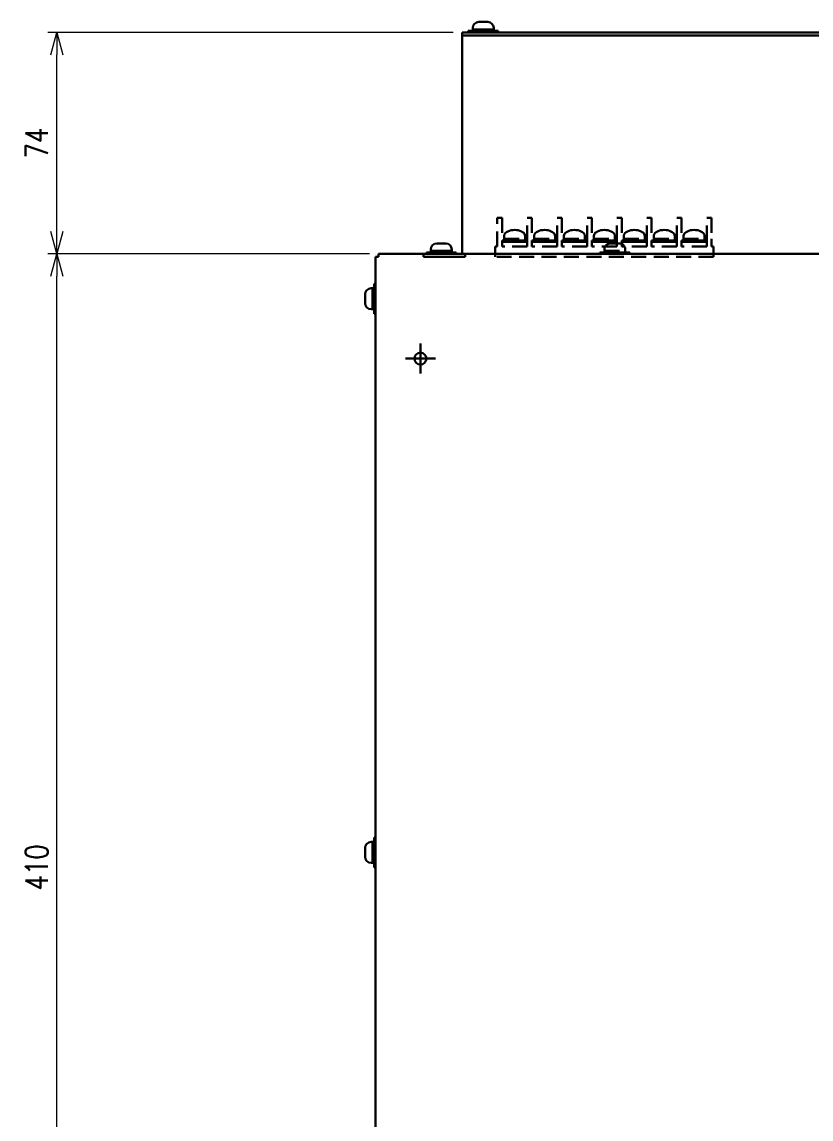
# Model space of a CAD drawing. Header units: millimetres. Extents: x -54 to 1098, y 71 to 805.
# Drawn here: x -53.7 to 210.1, y 438.1 to 804.7 of the extents above; entities that cross this region are included whole.
import ezdxf

# ---------------------------------------------------------------- set-up
doc = ezdxf.new("R2010")
doc.units = ezdxf.units.MM
doc.linetypes.add('HIDDEN', pattern=[0.375, 0.25, -0.125])
doc.layers.get('0').update_dxf_attribs({"color": 5, "lineweight": 30})
doc.layers.get('Defpoints').update_dxf_attribs({"lineweight": 9})
doc.layers.add('2KD_寸法１', color=7, linetype='Continuous', lineweight=15)
doc.layers.add('2KD_寸法１ @ 3', color=7, linetype='Continuous', lineweight=15)
doc.styles.get("Standard").update_dxf_attribs({"font": 'simplex.shx', "width": 0.8, "bigfont": 'extfont.shx'})
doc.dimstyles.new('KD-STD', dxfattribs={"dimscale": 0, "dimtxt": 2.5, "dimasz": 2.5, "dimexe": 1, "dimexo": 1, "dimgap": 1, "dimtad": 1, "dimdsep": 46, "dimtxsty": 'Standard', "dimblk": 'OPEN30', "dimcen": 0, "dimadec": 0, "dimazin": 0, "dimtfac": 1, "dimtmove": 0, "dimatfit": 3, "dimldrblk": 'OPEN30', "dimfxl": 1, "dimtolj": 1, "dimtzin": 0, "dimlwd": 15, "dimlwe": 15, "dimarcsym": 0})

# ---------------------------------------------------------------- blocks, each defined once
blk = doc.blocks.new('_Open30')
at = {"lineweight": -2}
for p, q in [((-1, 0.268), (0, 0)), ((0, 0), (-1, -0.268)), ((0, 0), (-1, 0))]:
    blk.add_line(p, q, dxfattribs=at)
blk = doc.blocks.new('*D11')
at = {"layer": '2KD_寸法１', "color": 0, "lineweight": 15}
for p, q in [((62.48, 727.16), (-45.03, 727.16)), ((-42.03, 324.66), (-42.03, 719.66)), ((30.48, 317.16), (-45.03, 317.16))]:
    blk.add_line(p, q, dxfattribs=at)
at = {"layer": 'Defpoints', "color": 0}
for p in [(-42.03, 727.16), (65.48, 727.16), (33.48, 317.16)]:
    blk.add_point(p, dxfattribs=at)
at = {"layer": '2KD_寸法１', "color": 0, "lineweight": 15, "xscale": 7.5, "yscale": 7.5, "zscale": 7.5}
for p, rotation in [((-42.03, 727.16), 90), ((-42.03, 317.16), 270)]:
    blk.add_blockref('_Open30', p, dxfattribs=dict(at, rotation=rotation))
at = {"layer": '2KD_寸法１', "color": 0, "insert": (-48.78, 522.16), "char_height": 7.5, "attachment_point": 5, "rotation": 90}
blk.add_mtext('\\A1;410', dxfattribs=at)
blk = doc.blocks.new('*D12')
at = {"layer": '2KD_寸法１', "color": 0, "lineweight": 15}
for p, q in [((90.48, 801.16), (-45.03, 801.16)), ((-42.03, 734.66), (-42.03, 793.66)), ((62.48, 727.16), (-45.03, 727.16))]:
    blk.add_line(p, q, dxfattribs=at)
at = {"layer": 'Defpoints', "color": 0}
for p in [(-42.03, 801.16), (93.48, 801.16), (65.48, 727.16)]:
    blk.add_point(p, dxfattribs=at)
at = {"layer": '2KD_寸法１', "color": 0, "lineweight": 15, "xscale": 7.5, "yscale": 7.5, "zscale": 7.5}
for p, rotation in [((-42.03, 801.16), 90), ((-42.03, 727.16), 270)]:
    blk.add_blockref('_Open30', p, dxfattribs=dict(at, rotation=rotation))
at = {"layer": '2KD_寸法１', "color": 0, "insert": (-48.78, 764.16), "char_height": 7.5, "attachment_point": 5, "rotation": 90}
blk.add_mtext('\\A1;74', dxfattribs=at)

msp = doc.modelspace()

# ---------------------------------------------------------------- linework, layer by layer
for p, q in [((98.983, 804.661), (101.983, 804.661)), ((93.483, 801.161), (399.483, 801.161)), ((93.483, 800.161), (93.483, 801.161)), ((93.483, 727.161), (93.483, 800.161)), ((93.483, 800.161), (105.483, 800.161)), ((399.483, 800.161), (93.483, 800.161)), ((95.483, 801.161), (95.483, 801.661)), ((95.483, 801.661), (105.483, 801.661)), ((105.483, 801.161), (95.483, 801.161)), ((96.983, 802.661), (96.983, 802.161)), ((96.983, 801.661), (96.983, 802.161)), ((96.983, 802.161), (103.983, 802.161)), ((103.983, 801.661), (96.983, 801.661)), ((103.983, 802.661), (103.983, 802.161)), ((103.983, 802.161), (103.983, 801.661)), ((105.483, 801.661), (105.483, 801.161)), ((84.983, 730.661), (87.983, 730.661)), ((64.483, 726.161), (65.483, 726.161)), ((64.483, 317.161), (64.483, 726.161)), ((65.483, 727.161), (483.483, 727.161)), ((65.483, 726.161), (65.483, 727.161)), ((80.483, 726.161), (80.483, 727.161)), ((93.483, 727.161), (80.483, 727.161)), ((93.483, 726.161), (80.483, 726.161)), ((81.483, 727.161), (81.483, 727.661)), ((81.483, 727.661), (91.483, 727.661)), ((91.483, 727.161), (81.483, 727.161)), ((82.983, 728.661), (82.983, 728.161)), ((82.983, 727.661), (82.983, 728.161)), ((82.983, 728.161), (89.983, 728.161)), ((89.983, 727.661), (82.983, 727.661)), ((89.983, 728.661), (89.983, 728.161)), ((89.983, 728.161), (89.983, 727.661)), ((91.483, 727.661), (91.483, 727.161)), ((93.483, 726.161), (94.483, 726.161)), ((94.483, 726.161), (94.483, 727.161)), ((62.983, 715.661), (63.483, 715.661)), ((63.483, 708.661), (63.483, 715.661)), ((63.483, 715.661), (63.983, 715.661)), ((63.983, 707.161), (63.983, 717.161)), ((63.983, 717.161), (64.483, 717.161)), ((63.983, 715.661), (63.983, 708.661)), ((64.483, 717.161), (64.483, 707.161)), ((60.983, 710.661), (60.983, 713.661)), ((62.983, 708.661), (63.483, 708.661)), ((63.983, 708.661), (63.483, 708.661)), ((64.483, 707.161), (63.983, 707.161)), ((79.483, 697.161), (79.483, 687.161)), ((74.483, 692.161), (84.483, 692.161)), ((63.983, 522.161), (63.983, 532.161)), ((63.983, 532.161), (64.483, 532.161)), ((64.483, 532.161), (64.483, 522.161)), ((60.983, 525.661), (60.983, 528.661)), ((62.983, 530.661), (63.483, 530.661)), ((63.483, 523.661), (63.483, 530.661)), ((63.483, 530.661), (63.983, 530.661)), ((63.983, 530.661), (63.983, 523.661)), ((62.983, 523.661), (63.483, 523.661)), ((63.983, 523.661), (63.483, 523.661)), ((64.483, 522.161), (63.983, 522.161))]:
    msp.add_line(p, q)
at = {"linetype": 'HIDDEN', "ltscale": 20}
for p, q in [((106.783, 731.661), (115.183, 731.661)), ((106.783, 731.161), (106.783, 731.661)), ((115.183, 731.161), (106.783, 731.161)), ((106.783, 731.161), (115.183, 731.161)), ((106.783, 729.661), (106.783, 731.161)), ((115.183, 729.661), (106.783, 729.661)), ((107.483, 732.161), (114.483, 732.161)), ((107.483, 731.661), (107.483, 732.161)), ((114.483, 731.661), (107.483, 731.661)), ((114.483, 732.161), (114.483, 731.661)), ((115.183, 731.661), (115.183, 731.161)), ((115.183, 731.161), (115.183, 729.661)), ((116.783, 731.661), (125.183, 731.661)), ((116.783, 731.161), (116.783, 731.661)), ((125.183, 731.161), (116.783, 731.161)), ((116.783, 731.161), (125.183, 731.161)), ((116.783, 729.661), (116.783, 731.161)), ((125.183, 729.661), (116.783, 729.661)), ((117.483, 732.161), (124.483, 732.161)), ((117.483, 731.661), (117.483, 732.161)), ((124.483, 731.661), (117.483, 731.661)), ((124.483, 732.161), (124.483, 731.661)), ((125.183, 731.661), (125.183, 731.161)), ((125.183, 731.161), (125.183, 729.661)), ((126.783, 731.661), (135.183, 731.661)), ((126.783, 731.161), (126.783, 731.661)), ((135.183, 731.161), (126.783, 731.161)), ((126.783, 731.161), (135.183, 731.161)), ((126.783, 729.661), (126.783, 731.161)), ((135.183, 729.661), (126.783, 729.661)), ((127.483, 732.161), (134.483, 732.161)), ((127.483, 731.661), (127.483, 732.161)), ((134.483, 731.661), (127.483, 731.661)), ((134.483, 732.161), (134.483, 731.661)), ((135.183, 731.661), (135.183, 731.161)), ((135.183, 731.161), (135.183, 729.661)), ((136.783, 731.661), (145.183, 731.661)), ((136.783, 731.161), (136.783, 731.661)), ((145.183, 731.161), (136.783, 731.161)), ((136.783, 731.161), (145.183, 731.161)), ((136.783, 729.661), (136.783, 731.161)), ((145.183, 729.661), (136.783, 729.661)), ((137.483, 732.161), (144.483, 732.161)), ((137.483, 731.661), (137.483, 732.161)), ((144.483, 731.661), (137.483, 731.661)), ((142.983, 730.661), (145.983, 730.661)), ((144.483, 732.161), (144.483, 731.661)), ((145.183, 731.661), (145.183, 731.161)), ((145.183, 731.161), (145.183, 729.661)), ((146.783, 731.661), (155.183, 731.661)), ((146.783, 731.161), (146.783, 731.661)), ((155.183, 731.161), (146.783, 731.161)), ((146.783, 731.161), (155.183, 731.161)), ((146.783, 729.661), (146.783, 731.161)), ((155.183, 729.661), (146.783, 729.661)), ((147.483, 732.161), (154.483, 732.161)), ((147.483, 731.661), (147.483, 732.161)), ((154.483, 731.661), (147.483, 731.661)), ((154.483, 732.161), (154.483, 731.661)), ((155.183, 731.661), (155.183, 731.161)), ((155.183, 731.161), (155.183, 729.661)), ((156.783, 731.661), (165.183, 731.661)), ((156.783, 731.161), (156.783, 731.661)), ((165.183, 731.161), (156.783, 731.161)), ((156.783, 731.161), (165.183, 731.161)), ((156.783, 729.661), (156.783, 731.161)), ((165.183, 729.661), (156.783, 729.661)), ((157.483, 732.161), (164.483, 732.161)), ((157.483, 731.661), (157.483, 732.161)), ((164.483, 731.661), (157.483, 731.661)), ((164.483, 732.161), (164.483, 731.661)), ((165.183, 731.661), (165.183, 731.161)), ((165.183, 731.161), (165.183, 729.661)), ((166.783, 731.661), (175.183, 731.661)), ((166.783, 731.161), (166.783, 731.661)), ((175.183, 731.161), (166.783, 731.161)), ((166.783, 731.161), (175.183, 731.161)), ((166.783, 729.661), (166.783, 731.161)), ((175.183, 729.661), (166.783, 729.661)), ((167.483, 732.161), (174.483, 732.161)), ((167.483, 731.661), (167.483, 732.161)), ((174.483, 731.661), (167.483, 731.661)), ((174.483, 732.161), (174.483, 731.661)), ((175.183, 731.661), (175.183, 731.161)), ((175.183, 731.161), (175.183, 729.661)), ((139.483, 727.161), (139.483, 727.661)), ((139.483, 727.661), (149.483, 727.661)), ((149.483, 727.161), (139.483, 727.161)), ((140.983, 728.661), (140.983, 728.161)), ((140.983, 727.661), (140.983, 728.161)), ((140.983, 728.161), (147.983, 728.161)), ((147.983, 727.661), (140.983, 727.661)), ((147.983, 728.661), (147.983, 728.161)), ((147.983, 728.161), (147.983, 727.661)), ((149.483, 727.661), (149.483, 727.161))]:
    msp.add_line(p, q, dxfattribs=at)
for points in [[(176.783, 732.161), (176.783, 729.661), (177.483, 729.661), (177.483, 726.161), (104.483, 726.161), (104.483, 729.661), (105.183, 729.661), (105.183, 739.161), (106.783, 739.161), (106.783, 731.661)], [(106.783, 731.661), (115.183, 731.661), (115.183, 739.161), (116.783, 739.161), (116.783, 731.661)], [(116.783, 731.661), (125.183, 731.661), (125.183, 739.161), (126.783, 739.161), (126.783, 731.661)], [(126.783, 731.661), (135.183, 731.661), (135.183, 739.161), (136.783, 739.161), (136.783, 731.661)], [(136.783, 731.661), (145.183, 731.661), (145.183, 739.161), (146.783, 739.161), (146.783, 731.661)], [(146.783, 731.661), (155.183, 731.661), (155.183, 739.161), (156.783, 739.161), (156.783, 731.661)], [(156.783, 731.661), (165.183, 731.661), (165.183, 739.161), (166.783, 739.161), (166.783, 731.661)], [(166.783, 731.661), (175.183, 731.661), (175.183, 739.161), (176.783, 739.161), (176.783, 731.661)], [(114.483, 733.161), (114.43, 733.508), (114.272, 733.845), (114.014, 734.161), (113.664, 734.446), (113.233, 734.693), (112.733, 734.893), (112.18, 735.04), (111.591, 735.13), (110.983, 735.161), (110.375, 735.13), (109.786, 735.04), (109.233, 734.893), (108.733, 734.693), (108.302, 734.446), (107.952, 734.161), (107.694, 733.845), (107.536, 733.508), (107.483, 733.161)], [(124.483, 733.161), (124.43, 733.508), (124.272, 733.845), (124.014, 734.161), (123.664, 734.446), (123.233, 734.693), (122.733, 734.893), (122.18, 735.04), (121.591, 735.13), (120.983, 735.161), (120.375, 735.13), (119.786, 735.04), (119.233, 734.893), (118.733, 734.693), (118.302, 734.446), (117.952, 734.161), (117.694, 733.845), (117.536, 733.508), (117.483, 733.161)], [(134.483, 733.161), (134.43, 733.508), (134.272, 733.845), (134.014, 734.161), (133.664, 734.446), (133.233, 734.693), (132.733, 734.893), (132.18, 735.04), (131.591, 735.13), (130.983, 735.161), (130.375, 735.13), (129.786, 735.04), (129.233, 734.893), (128.733, 734.693), (128.302, 734.446), (127.952, 734.161), (127.694, 733.845), (127.536, 733.508), (127.483, 733.161)], [(144.483, 733.161), (144.43, 733.508), (144.272, 733.845), (144.014, 734.161), (143.664, 734.446), (143.233, 734.693), (142.733, 734.893), (142.18, 735.04), (141.591, 735.13), (140.983, 735.161), (140.375, 735.13), (139.786, 735.04), (139.233, 734.893), (138.733, 734.693), (138.302, 734.446), (137.952, 734.161), (137.694, 733.845), (137.536, 733.508), (137.483, 733.161)], [(154.483, 733.161), (154.43, 733.508), (154.272, 733.845), (154.014, 734.161), (153.664, 734.446), (153.233, 734.693), (152.733, 734.893), (152.18, 735.04), (151.591, 735.13), (150.983, 735.161), (150.375, 735.13), (149.786, 735.04), (149.233, 734.893), (148.733, 734.693), (148.302, 734.446), (147.952, 734.161), (147.694, 733.845), (147.536, 733.508), (147.483, 733.161)], [(164.483, 733.161), (164.43, 733.508), (164.272, 733.845), (164.014, 734.161), (163.664, 734.446), (163.233, 734.693), (162.733, 734.893), (162.18, 735.04), (161.591, 735.13), (160.983, 735.161), (160.375, 735.13), (159.786, 735.04), (159.233, 734.893), (158.733, 734.693), (158.302, 734.446), (157.952, 734.161), (157.694, 733.845), (157.536, 733.508), (157.483, 733.161)], [(174.483, 733.161), (174.43, 733.508), (174.272, 733.845), (174.014, 734.161), (173.664, 734.446), (173.233, 734.693), (172.733, 734.893), (172.18, 735.04), (171.591, 735.13), (170.983, 735.161), (170.375, 735.13), (169.786, 735.04), (169.233, 734.893), (168.733, 734.693), (168.302, 734.446), (167.952, 734.161), (167.694, 733.845), (167.536, 733.508), (167.483, 733.161)], [(107.483, 733.161), (107.483, 732.161), (114.483, 732.161), (114.483, 733.161)], [(117.483, 733.161), (117.483, 732.161), (124.483, 732.161), (124.483, 733.161)], [(127.483, 733.161), (127.483, 732.161), (134.483, 732.161), (134.483, 733.161)], [(137.483, 733.161), (137.483, 732.161), (144.483, 732.161), (144.483, 733.161)], [(147.483, 733.161), (147.483, 732.161), (154.483, 732.161), (154.483, 733.161)], [(157.483, 733.161), (157.483, 732.161), (164.483, 732.161), (164.483, 733.161)], [(167.483, 733.161), (167.483, 732.161), (174.483, 732.161), (174.483, 733.161)]]:
    msp.add_lwpolyline(points, dxfattribs=at)
msp.add_circle((79.483, 692.161), 2)
for centre, start, end in [((98.983, 802.661), 90, 180), ((101.983, 802.661), 0, 90), ((84.983, 728.661), 90, 180), ((87.983, 728.661), 0, 90), ((62.983, 713.661), 90, 180), ((62.983, 710.661), 180, 270), ((62.983, 528.661), 90, 180), ((62.983, 525.661), 180, 270)]:
    msp.add_arc(centre, 2, start, end)
for centre, start, end in [((142.983, 728.661), 90, 180), ((145.983, 728.661), 0, 90)]:
    msp.add_arc(centre, 2, start, end, dxfattribs=at)

# ---------------------------------------------------------------- dimensions: what is measured, and where the dimension line sits
at = {"layer": '2KD_寸法１ @ 3'}
for base, p1, p2, picture, middle in [((-42.026, 801.161), (65.483, 727.161), (93.483, 801.161), '*D12', (-48.776, 764.161)), ((-42.026, 727.161), (33.483, 317.161), (65.483, 727.161), '*D11', (-48.776, 522.161))]:
    dim = msp.add_linear_dim(base=base, p1=p1, p2=p2, angle=90, dimstyle='KD-STD', override={"dimscale": 3, "dimtix": 0, "dimtofl": 1, "dimtmove": 1, "dimatfit": 3}, dxfattribs=at)
    dim.commit()
    dim.dimension.update_dxf_attribs({"geometry": picture, "text_midpoint": middle})

doc.saveas('drawing.dxf')
